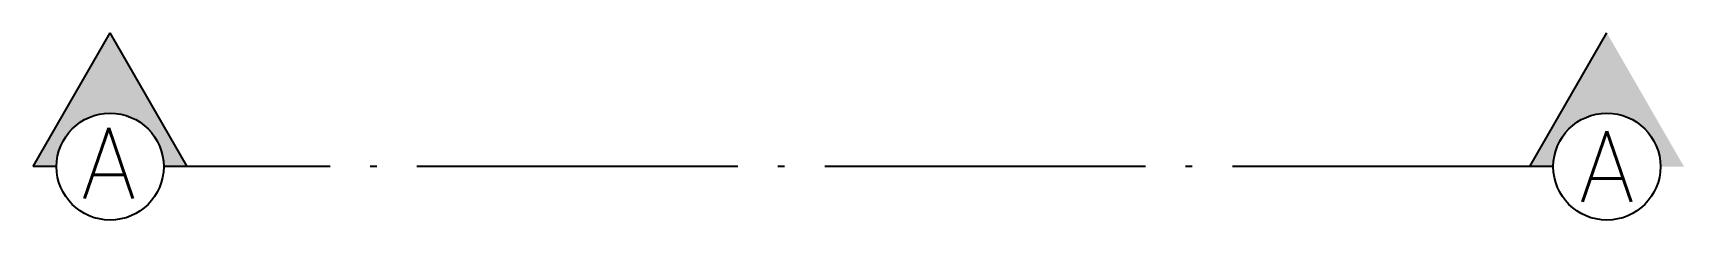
# Model space of a CAD drawing. Header units: millimetres. Extents: x -24.7 to 24.7, y -1.6 to 4.
import ezdxf
from ezdxf.enums import TextEntityAlignment as Align

# ---------------------------------------------------------------- set-up
doc = ezdxf.new("R2010")
doc.units = ezdxf.units.MM
doc.linetypes.add('ACAD_ISO04W100', pattern=[30.5, 24, -3, 0.5, -3])
doc.layers.add('1', color=7, linetype='Continuous')
doc.styles.add('ROMANS', font='ROMANS.shx', dxfattribs={"height": 1.8})

# ---------------------------------------------------------------- blocks, each defined once
blk = doc.blocks.new('BLOCO33')
at = {"layer": '1'}
for points in [[(3635.226, 1826.026), (3635.931, 1826.026, -0.414214), (3637.533, 1827.629, -0.414214), (3639.136, 1826.026), (3639.841, 1826.026), (3637.533, 1830.035)], [(3680.007, 1826.026), (3680.712, 1826.026, -0.414214), (3682.315, 1827.629, -0.414214), (3683.917, 1826.026), (3684.622, 1826.026), (3682.315, 1830.035)]]:
    blk.add_hatch(color=1, dxfattribs=at).paths.add_polyline_path(points)
at = {"layer": '1', "color": 1}
for p, q in [((3635.226, 1826.026), (3637.533, 1830.035)), ((3639.841, 1826.026), (3637.533, 1830.035)), ((3680.007, 1826.026), (3682.315, 1830.035)), ((3635.931, 1826.026), (3635.226, 1826.026))]:
    blk.add_line(p, q, dxfattribs=at)
at = {"layer": '1', "color": 4, "linetype": 'ACAD_ISO04W100', "ltscale": 0.4}
blk.add_line((3680.712, 1826.026), (3639.136, 1826.026), dxfattribs=at)
at = {"layer": '1', "color": 2}
for centre in [(3637.533, 1826.026), (3682.315, 1826.026)]:
    blk.add_circle(centre, 1.603, dxfattribs=at)

msp = doc.modelspace()

# ---------------------------------------------------------------- block references
msp.add_blockref('BLOCO33', (-3659.924, -1826.026))

# ---------------------------------------------------------------- texts
at = {"layer": '1', "color": 2, "style": 'ROMANS'}
for p in [(-22.434, 0.103), (22.391, 0)]:
    msp.add_text('A', height=2.119, dxfattribs=at).set_placement(p, align=Align.MIDDLE)

doc.saveas('drawing.dxf')
